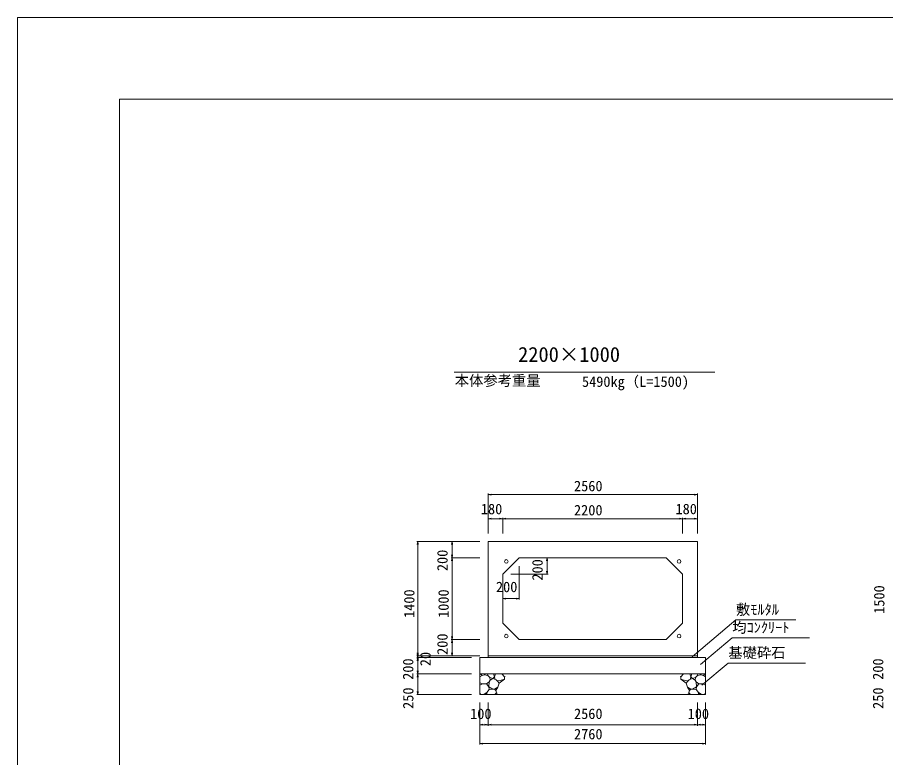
# Model space of a CAD drawing. Units: millimetres on the paper. Extents: x 0 to 841, y 0 to 594.
# Drawn here: x 0 to 212.4, y 412.8 to 594 of the extents above; entities that cross this region are included whole.
import ezdxf
from ezdxf.enums import TextEntityAlignment as Align

# ---------------------------------------------------------------- set-up
doc = ezdxf.new("R2010")
doc.units = ezdxf.units.MM
for name, color, linetype, lineweight in [('0_2', 7, 'Continuous', 9), ('D-STR-DIM（寸法）', 7, 'Continuous', 18), ('D-STR-HTXT（旗揚げ）', 4, 'Continuous', 18), ('D-STR-STRn（構造物）', 5, 'Continuous', 18), ('D-STR（構造物外形線）', 1, 'Continuous', 18), ('D-TTL(外枠）', 2, 'Continuous', 18), ('DEFPOINTS_3', 8, 'Continuous', 18)]:
    doc.layers.add(name, color=color, linetype=linetype, lineweight=lineweight)
doc.layers.add('D-STR-TXT（文字）', color=7, linetype='Continuous')
doc.styles.add('ＭＳ ゴシック', font='')
doc.styles.get('ＭＳ ゴシック').set_extended_font_data('MS Gothic')

msp = doc.modelspace()

# ---------------------------------------------------------------- linework, layer by layer
at = {"layer": '0_2'}
for p, q in [((115.112, 477.22), (115.862, 477.345)), ((115.862, 477.095), (115.112, 477.22)), ((165.562, 477.345), (166.312, 477.22)), ((166.312, 477.22), (165.562, 477.095)), ((115.112, 471.314), (115.862, 471.439)), ((115.862, 471.189), (115.112, 471.314)), ((117.962, 471.439), (118.712, 471.314)), ((118.712, 471.314), (117.962, 471.189)), ((118.712, 471.314), (119.462, 471.439)), ((119.462, 471.189), (118.712, 471.314)), ((161.962, 471.439), (162.712, 471.314)), ((162.712, 471.314), (161.962, 471.189)), ((162.712, 471.314), (163.462, 471.439)), ((163.462, 471.189), (162.712, 471.314)), ((165.562, 471.439), (166.312, 471.314)), ((166.312, 471.314), (165.562, 471.189)), ((97.816, 464.971), (97.941, 465.721)), ((97.941, 465.721), (98.066, 464.971)), ((106.202, 464.971), (106.327, 465.721)), ((106.327, 465.721), (106.452, 464.971)), ((106.327, 461.721), (106.202, 462.471)), ((106.202, 460.971), (106.327, 461.721)), ((106.452, 462.471), (106.327, 461.721)), ((106.327, 461.721), (106.452, 460.971)), ((106.327, 441.721), (106.202, 442.471)), ((106.452, 442.471), (106.327, 441.721)), ((106.202, 440.971), (106.327, 441.721)), ((106.327, 441.721), (106.452, 440.971)), ((97.941, 437.721), (97.816, 438.471)), ((97.941, 437.321), (97.816, 438.071)), ((97.816, 436.971), (97.941, 437.721)), ((98.066, 438.471), (97.941, 437.721)), ((98.066, 438.071), (97.941, 437.321)), ((97.941, 437.721), (98.066, 436.971)), ((106.327, 437.721), (106.202, 438.471)), ((106.452, 438.471), (106.327, 437.721)), ((97.816, 436.571), (97.941, 437.321)), ((97.941, 437.321), (98.066, 436.571)), ((97.941, 433.321), (97.816, 434.071)), ((97.816, 432.571), (97.941, 433.321)), ((98.066, 434.071), (97.941, 433.321)), ((97.941, 433.321), (98.066, 432.571)), ((97.941, 428.321), (97.816, 429.071)), ((98.066, 429.071), (97.941, 428.321)), ((113.112, 420.898), (113.862, 421.023)), ((113.862, 420.773), (113.112, 420.898)), ((114.362, 421.023), (115.112, 420.898)), ((115.112, 420.898), (114.362, 420.773)), ((115.112, 420.898), (115.862, 421.023)), ((115.862, 420.773), (115.112, 420.898)), ((165.562, 421.023), (166.312, 420.898)), ((166.312, 420.898), (165.562, 420.773)), ((166.312, 420.898), (167.062, 421.023)), ((167.062, 420.773), (166.312, 420.898)), ((167.562, 421.023), (168.312, 420.898)), ((168.312, 420.898), (167.562, 420.773)), ((113.112, 416.302), (113.862, 416.427)), ((113.862, 416.177), (113.112, 416.302)), ((167.562, 416.427), (168.312, 416.302)), ((168.312, 416.302), (167.562, 416.177))]:
    msp.add_line(p, q, dxfattribs=at)
at = {"layer": '0_2', "color": 9, "lineweight": 18}
for p, q in [((115.112, 477.22), (115.212, 477.22)), ((166.312, 477.22), (166.212, 477.22)), ((115.112, 471.314), (115.212, 471.314)), ((118.712, 471.314), (118.612, 471.314)), ((118.712, 471.314), (118.812, 471.314)), ((162.712, 471.314), (162.612, 471.314)), ((162.712, 471.314), (162.812, 471.314)), ((166.312, 471.314), (166.212, 471.314)), ((97.941, 465.721), (97.941, 465.621)), ((106.327, 465.721), (106.327, 465.621)), ((106.327, 461.721), (106.327, 461.821)), ((106.327, 461.721), (106.327, 461.621)), ((106.327, 441.721), (106.327, 441.821)), ((106.327, 441.721), (106.327, 441.621)), ((97.941, 437.721), (97.941, 437.821)), ((97.941, 437.721), (97.941, 437.621)), ((106.327, 437.721), (106.327, 437.821)), ((97.941, 437.321), (97.941, 437.421)), ((97.941, 437.321), (97.941, 437.221)), ((97.941, 433.321), (97.941, 433.421)), ((97.941, 433.321), (97.941, 433.221)), ((97.941, 428.321), (97.941, 428.421)), ((113.112, 420.898), (113.212, 420.898)), ((115.112, 420.898), (115.012, 420.898)), ((115.112, 420.898), (115.212, 420.898)), ((166.312, 420.898), (166.212, 420.898)), ((166.312, 420.898), (166.412, 420.898)), ((168.312, 420.898), (168.212, 420.898)), ((113.112, 416.302), (113.212, 416.302)), ((168.312, 416.302), (168.212, 416.302))]:
    msp.add_line(p, q, dxfattribs=at)
at = {"layer": 'D-STR-DIM（寸法）'}
for p, q in [((115.112, 467.721), (115.112, 477.47)), ((115.212, 477.22), (166.212, 477.22)), ((166.312, 467.721), (166.312, 477.47)), ((118.712, 467.721), (118.712, 471.564)), ((162.712, 467.721), (162.712, 471.564)), ((115.212, 471.314), (118.612, 471.314)), ((118.812, 471.314), (162.612, 471.314)), ((162.812, 471.314), (166.212, 471.314)), ((113.112, 465.721), (97.691, 465.721)), ((97.941, 465.621), (97.941, 437.821)), ((106.327, 461.821), (106.327, 465.621)), ((113.112, 461.721), (106.077, 461.721)), ((106.327, 441.821), (106.327, 461.621)), ((124.712, 461.721), (129.817, 461.721)), ((129.442, 460.971), (129.567, 461.721)), ((129.567, 461.721), (129.567, 461.621)), ((129.567, 461.721), (129.692, 460.971)), ((129.567, 457.821), (129.567, 461.621)), ((122.712, 459.721), (122.712, 451.522)), ((120.712, 457.721), (129.817, 457.721)), ((129.567, 457.721), (129.442, 458.471)), ((129.692, 458.471), (129.567, 457.721)), ((129.567, 457.721), (129.567, 457.821)), ((118.712, 455.721), (118.712, 451.522)), ((118.712, 451.772), (119.462, 451.897)), ((118.712, 451.772), (118.812, 451.772)), ((119.462, 451.647), (118.712, 451.772)), ((122.612, 451.772), (118.812, 451.772)), ((121.962, 451.897), (122.712, 451.772)), ((122.712, 451.772), (121.962, 451.647)), ((122.712, 451.772), (122.612, 451.772)), ((113.112, 441.721), (106.077, 441.721)), ((106.327, 437.821), (106.327, 441.621)), ((113.112, 437.721), (97.691, 437.721)), ((97.941, 437.621), (97.941, 437.421)), ((111.112, 437.321), (97.691, 437.321)), ((97.941, 437.221), (97.941, 433.421)), ((111.112, 433.321), (97.691, 433.321)), ((97.941, 433.221), (97.941, 428.421)), ((111.112, 428.321), (97.691, 428.321)), ((113.112, 426.321), (113.112, 416.052)), ((115.112, 426.321), (115.112, 420.648)), ((166.312, 426.321), (166.312, 420.648)), ((168.312, 426.321), (168.312, 416.052)), ((113.212, 420.898), (115.012, 420.898)), ((115.212, 420.898), (166.212, 420.898)), ((166.412, 420.898), (168.212, 420.898)), ((113.212, 416.302), (168.212, 416.302))]:
    msp.add_line(p, q, dxfattribs=at)
at = {"layer": 'D-STR-HTXT（旗揚げ）'}
for p, q in [((106.82, 507.135), (170.603, 507.135)), ((165.029, 437.532), (175.762, 446.55)), ((190.423, 446.55), (175.762, 446.55)), ((167.05, 435.597), (174.849, 442.15)), ((193.775, 442.15), (174.849, 442.15)), ((167.4, 430.54), (173.874, 435.979)), ((192.738, 435.979), (173.874, 435.979))]:
    msp.add_line(p, q, dxfattribs=at)
at = {"layer": 'D-STR-STRn（構造物）'}
for p, q in [((115.112, 437.721), (115.112, 437.321)), ((166.312, 437.721), (166.312, 437.321)), ((113.112, 437.321), (168.312, 437.321)), ((113.112, 437.321), (113.112, 428.321)), ((168.312, 437.321), (168.312, 428.321)), ((113.112, 433.321), (168.312, 433.321)), ((113.644, 432.925), (113.312, 433.321)), ((114.229, 433.114), (114.42, 433.321)), ((115.037, 432.984), (115.019, 433.321)), ((116.473, 433.321), (116.7, 432.603)), ((116.7, 432.603), (116.98, 433.321)), ((118.474, 433.321), (119.12, 432.6)), ((162.949, 433.321), (162.303, 432.6)), ((164.724, 432.603), (164.444, 433.321)), ((164.951, 433.321), (164.724, 432.603)), ((166.386, 432.984), (166.405, 433.321)), ((167.194, 433.114), (167.003, 433.321)), ((167.78, 432.925), (168.111, 433.321)), ((113.644, 432.925), (113.112, 432.612)), ((113.76, 430.911), (113.112, 431.184)), ((114.229, 433.114), (113.644, 432.925)), ((115.037, 432.984), (114.229, 433.114)), ((114.778, 430.894), (115.378, 431.36)), ((115.525, 432.452), (115.037, 432.984)), ((115.307, 430.16), (115.378, 431.36)), ((115.378, 431.36), (115.613, 431.833)), ((115.613, 431.833), (115.525, 432.452)), ((116.298, 432.186), (115.525, 432.452)), ((115.613, 431.833), (116.298, 432.186)), ((116.7, 432.603), (116.298, 432.186)), ((116.298, 432.186), (117.125, 431.88)), ((116.7, 432.603), (116.856, 431.98)), ((117.125, 431.88), (117.431, 431.59)), ((117.278, 431.735), (117.839, 431.681)), ((117.431, 431.59), (117.844, 431.039)), ((117.839, 431.681), (119.12, 432.009)), ((117.844, 431.039), (119.12, 432.009)), ((119.12, 432.6), (119.339, 432.709)), ((119.12, 432.6), (119.12, 432.009)), ((119.12, 432.009), (119.146, 432.003)), ((162.303, 432.6), (162.084, 432.709)), ((162.303, 432.009), (162.278, 432.003)), ((162.303, 432.6), (162.303, 432.009)), ((163.585, 431.681), (162.303, 432.009)), ((163.579, 431.039), (162.303, 432.009)), ((163.993, 431.59), (163.579, 431.039)), ((164.146, 431.735), (163.585, 431.681)), ((164.299, 431.88), (163.993, 431.59)), ((165.125, 432.186), (164.299, 431.88)), ((164.724, 432.603), (164.567, 431.98)), ((164.724, 432.603), (165.125, 432.186)), ((165.125, 432.186), (165.899, 432.452)), ((165.81, 431.833), (165.125, 432.186)), ((165.81, 431.833), (165.899, 432.452)), ((166.045, 431.36), (165.81, 431.833)), ((165.899, 432.452), (166.386, 432.984)), ((166.116, 430.16), (166.045, 431.36)), ((166.645, 430.894), (166.045, 431.36)), ((166.386, 432.984), (167.194, 433.114)), ((167.194, 433.114), (167.78, 432.925)), ((167.664, 430.911), (168.312, 431.184)), ((167.78, 432.925), (168.312, 432.612)), ((113.112, 430.543), (113.76, 430.911)), ((113.76, 430.911), (114.778, 430.894)), ((115.307, 430.16), (114.778, 430.894)), ((114.821, 428.786), (115.37, 429.484)), ((115.37, 429.484), (115.307, 430.16)), ((115.307, 430.16), (116.3, 429.622)), ((116.3, 429.622), (115.37, 429.484)), ((116.72, 429.591), (116.3, 429.622)), ((117.481, 430.067), (116.72, 429.591)), ((116.72, 429.591), (117.036, 429.267)), ((117.036, 429.267), (117.481, 430.067)), ((117.155, 428.697), (117.036, 429.267)), ((117.844, 431.039), (117.481, 430.067)), ((163.579, 431.039), (163.943, 430.067)), ((164.387, 429.267), (163.943, 430.067)), ((163.943, 430.067), (164.704, 429.591)), ((164.268, 428.697), (164.387, 429.267)), ((164.704, 429.591), (164.387, 429.267)), ((164.704, 429.591), (165.123, 429.622)), ((166.116, 430.16), (165.123, 429.622)), ((165.123, 429.622), (166.053, 429.484)), ((166.053, 429.484), (166.116, 430.16)), ((166.603, 428.786), (166.053, 429.484)), ((166.116, 430.16), (166.645, 430.894)), ((167.664, 430.911), (166.645, 430.894)), ((168.312, 430.543), (167.664, 430.911)), ((113.325, 428.321), (113.112, 428.765)), ((113.112, 428.321), (168.312, 428.321)), ((114.138, 428.412), (113.759, 428.321)), ((114.138, 428.412), (114.821, 428.786)), ((114.767, 428.436), (114.138, 428.412)), ((115.029, 428.321), (114.767, 428.436)), ((114.821, 428.786), (114.833, 428.438)), ((116.778, 428.321), (117.155, 428.697)), ((117.155, 428.697), (117.35, 428.516)), ((164.268, 428.697), (164.073, 428.516)), ((164.645, 428.321), (164.268, 428.697)), ((166.394, 428.321), (166.657, 428.436)), ((166.603, 428.786), (166.59, 428.438)), ((167.285, 428.412), (166.603, 428.786)), ((166.657, 428.436), (167.285, 428.412)), ((167.285, 428.412), (167.664, 428.321)), ((168.098, 428.321), (168.312, 428.765))]:
    msp.add_line(p, q, dxfattribs=at)
at = {"layer": 'D-STR（構造物外形線）'}
for p, q in [((115.112, 465.721), (166.312, 465.721)), ((115.112, 437.721), (115.112, 465.721)), ((166.312, 465.721), (166.312, 437.721)), ((118.712, 457.721), (122.712, 461.721)), ((122.712, 461.721), (158.712, 461.721)), ((158.712, 461.721), (162.712, 457.721)), ((118.712, 445.721), (118.712, 457.721)), ((162.712, 457.721), (162.712, 445.721)), ((122.712, 441.721), (118.712, 445.721)), ((162.712, 445.721), (158.712, 441.721)), ((158.712, 441.721), (122.712, 441.721)), ((166.312, 437.721), (115.112, 437.721))]:
    msp.add_line(p, q, dxfattribs=at)
for centre in [(119.58, 460.852), (161.843, 460.852), (119.58, 442.589), (161.843, 442.589)]:
    msp.add_circle(centre, 0.44, dxfattribs=at)
at = {"layer": 'D-TTL(外枠）'}
for p, q in [((25, 574), (820, 574)), ((25, 20), (25, 574))]:
    msp.add_line(p, q, dxfattribs=at)
at = {"layer": 'DEFPOINTS_3'}
for p, q in [((0, 0), (0, 594)), ((0, 594), (841, 594))]:
    msp.add_line(p, q, dxfattribs=at)

# ---------------------------------------------------------------- texts
at = {"layer": 'D-STR-DIM（寸法）', "style": 'ＭＳ ゴシック'}
for s, p in [('2560', (136.146, 477.27)), ('180', (113.367, 471.639)), ('2200', (136.146, 471.364)), ('180', (160.967, 471.639)), ('200', (117.06, 452.574)), ('100', (110.737, 421.521)), ('2560', (136.146, 421.534)), ('100', (163.937, 421.521)), ('2760', (136.146, 416.563))]:
    msp.add_text(s, height=2.566, dxfattribs=at).set_placement(p, align=Align.BOTTOM_LEFT)
for s, p in [('200', (106.002, 458.495)), ('200', (129.246, 456.171)), ('1500', (212.83, 448.039)), ('1400', (97.891, 447.039)), ('1000', (106.277, 447.039)), ('200', (106.002, 437.985)), ('20', (101.86, 435.229)), ('200', (97.616, 431.892)), ('200', (212.555, 431.892)), ('250', (97.637, 424.78)), ('250', (212.576, 424.78))]:
    msp.add_text(s, height=2.566, rotation=90, dxfattribs=at).set_placement(p, align=Align.BOTTOM_LEFT)
at = {"layer": 'D-STR-TXT（文字）', "style": 'ＭＳ ゴシック'}
for s, height, p in [('2200×1000', 3.666, (122.468, 508.584)), ('本体参考重量', 2.566, (106.973, 503.068)), ('5490kg（L=1500)', 2.566, (138.093, 502.805)), ('敷ﾓﾙﾀﾙ', 2.566, (175.762, 447.05)), ('均ｺﾝｸﾘｰﾄ', 2.566, (174.849, 442.65)), ('基礎砕石', 2.566, (173.874, 436.479))]:
    msp.add_text(s, height=height, dxfattribs=at).set_placement(p, align=Align.BOTTOM_LEFT)

doc.saveas('drawing.dxf')
